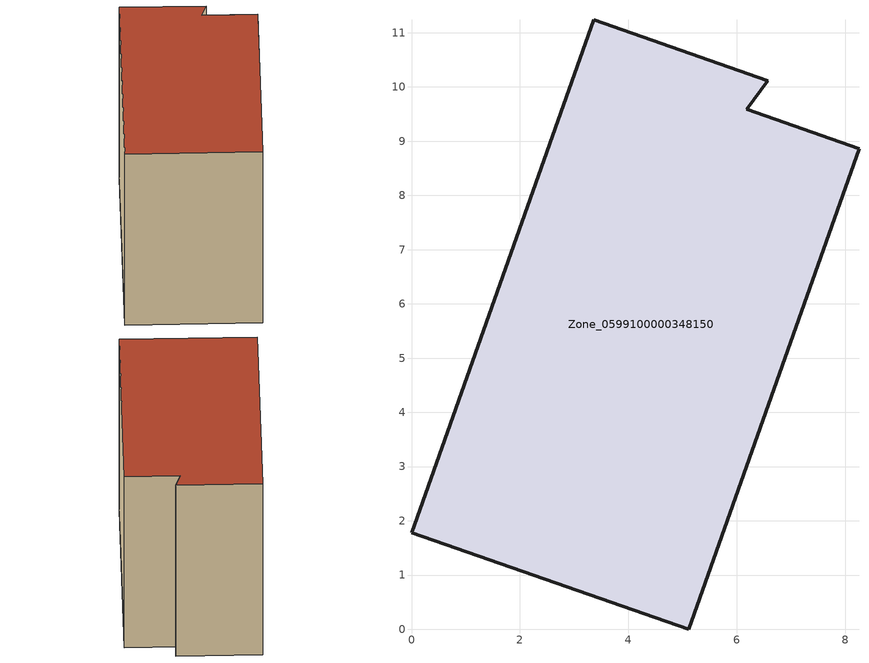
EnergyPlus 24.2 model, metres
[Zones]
Zone_0599100000348150
 floor ground (C_G): 0,1.78 3.36,11.24 6.57,10.11 6.18,9.58 8.25,8.86 5.11,0 z0
 wall outside (C_F): 3.36,11.24 0,1.78 5.11,0 8.25,8.86 6.18,9.58 6.57,10.11 3.36,11.24 z0:8.14
 roof outside (C_R): 0,1.78 5.11,0 8.25,8.86 6.18,9.58 6.57,10.11 3.36,11.24 z8.14
[BUILDING]
Pand.0599100000348150: North Axis=0; Terrain=City; Loads Convergence Tolerance Value=0.04; Temperature Convergence Tolerance Value=0.4; Solar Distribution=FullExterior; Maximum Number of Warmup Days=25; Minimum Number of Warmup Days=1
[Site:Location]
Rotterdam.The.Hague.AP_ZH_NLD Design_Conditions: Latitude=51.96; Longitude=4.45; Time Zone=1; Elevation=-4.5
[SITE:GROUNDTEMPERATURE:BUILDINGSURFACE]
18, 18, 18, 18, 18, 18, 18, 18, 18, 18, 18, 18
[MATERIAL] Thermal Absorptance=0.9; Solar Absorptance=0.7; Visible Absorptance=0.7
Name | Roughness | Thickness | Conductivity | Density | Specific Heat
G.TI.1992-2005 | MediumSmooth | 0.15 | 0.06 | 540 | 1210
F.TI.1992-2005 | Rough | 0.3 | 0.12 | 1920 | 840
R.TI.1992-2005 | MediumRough | 0.2 | 0.08 | 1500 | 1000
[CONSTRUCTION]
C_G: G.TI.1992-2005
C_F: F.TI.1992-2005
C_R: R.TI.1992-2005
[ZONE]
Zone_0599100000348150: Type=1; Multiplier=1; Ceiling Height=Autocalculate; Volume=Autocalculate; Floor Area=autocalculate; Part of Total Floor Area=Yes
[ZONEINFILTRATION:DESIGNFLOWRATE]
Infil_Zone_0599100000348150: Zone or ZoneList or Space or SpaceList=Zone_0599100000348150; Schedule=AlwaysOn; Design Flow Rate Calculation Method=Flow/Area; Flow Rate per Floor Area=0.0015; Constant Term Coefficient=1; Temperature Term Coefficient=0; Velocity Term Coefficient=0; Velocity Squared Term Coefficient=0
[HVACTEMPLATE:ZONE:IDEALLOADSAIRSYSTEM]
Zone_0599100000348150: Maximum Heating Supply Air Temperature=50; Minimum Cooling Supply Air Temperature=13; Maximum Heating Supply Air Humidity Ratio=0.0156; Minimum Cooling Supply Air Humidity Ratio=0.0077; Heating Limit=NoLimit; Cooling Limit=NoLimit; Dehumidification Control Type=ConstantSensibleHeatRatio; Cooling Sensible Heat Ratio=0.7; Dehumidification Setpoint=60; Humidification Control Type=None; Humidification Setpoint=30; Outdoor Air Method=None; Outdoor Air Flow Rate per Person=0.00944; Outdoor Air Flow Rate per Zone Floor Area=0; Outdoor Air Flow Rate per Zone=0; Demand Controlled Ventilation Type=None; Outdoor Air Economizer Type=NoEconomizer; Heat Recovery Type=None; Sensible Heat Recovery Effectiveness=0.7; Latent Heat Recovery Effectiveness=0.65
[ZONECONTROL:THERMOSTAT]
ThermostatControl_Zone_0599100000348150: Zone or ZoneList=Zone_0599100000348150; Control Type Schedule=DualSetpointControlType; Control 1=Thermostat_Zone_0599100000348150; Temperature Difference Between Cutout And Setpoint=0
[THERMOSTATSETPOINT:DUALSETPOINT]
Thermostat_Zone_0599100000348150: Heating Setpoint Temperature Schedule=HeatingSetpoint_Zone_0599100000348150; Cooling Setpoint Temperature Schedule=CoolingSetpoint_Zone_0599100000348150
[SCHEDULE:COMPACT]
HeatingSetpoint_Zone_0599100000348150: Through: 12/31, For: AllDays, Until: 24:00, 21
CoolingSetpoint_Zone_0599100000348150: Through: 12/31, For: AllDays, Until: 24:00, 24
DualSetpointControlType: Through: 12/31, For: AllDays, Until: 24:00, 4
AlwaysOn: Through: 12/31, For: AllDays, Until: 24:00, 1
